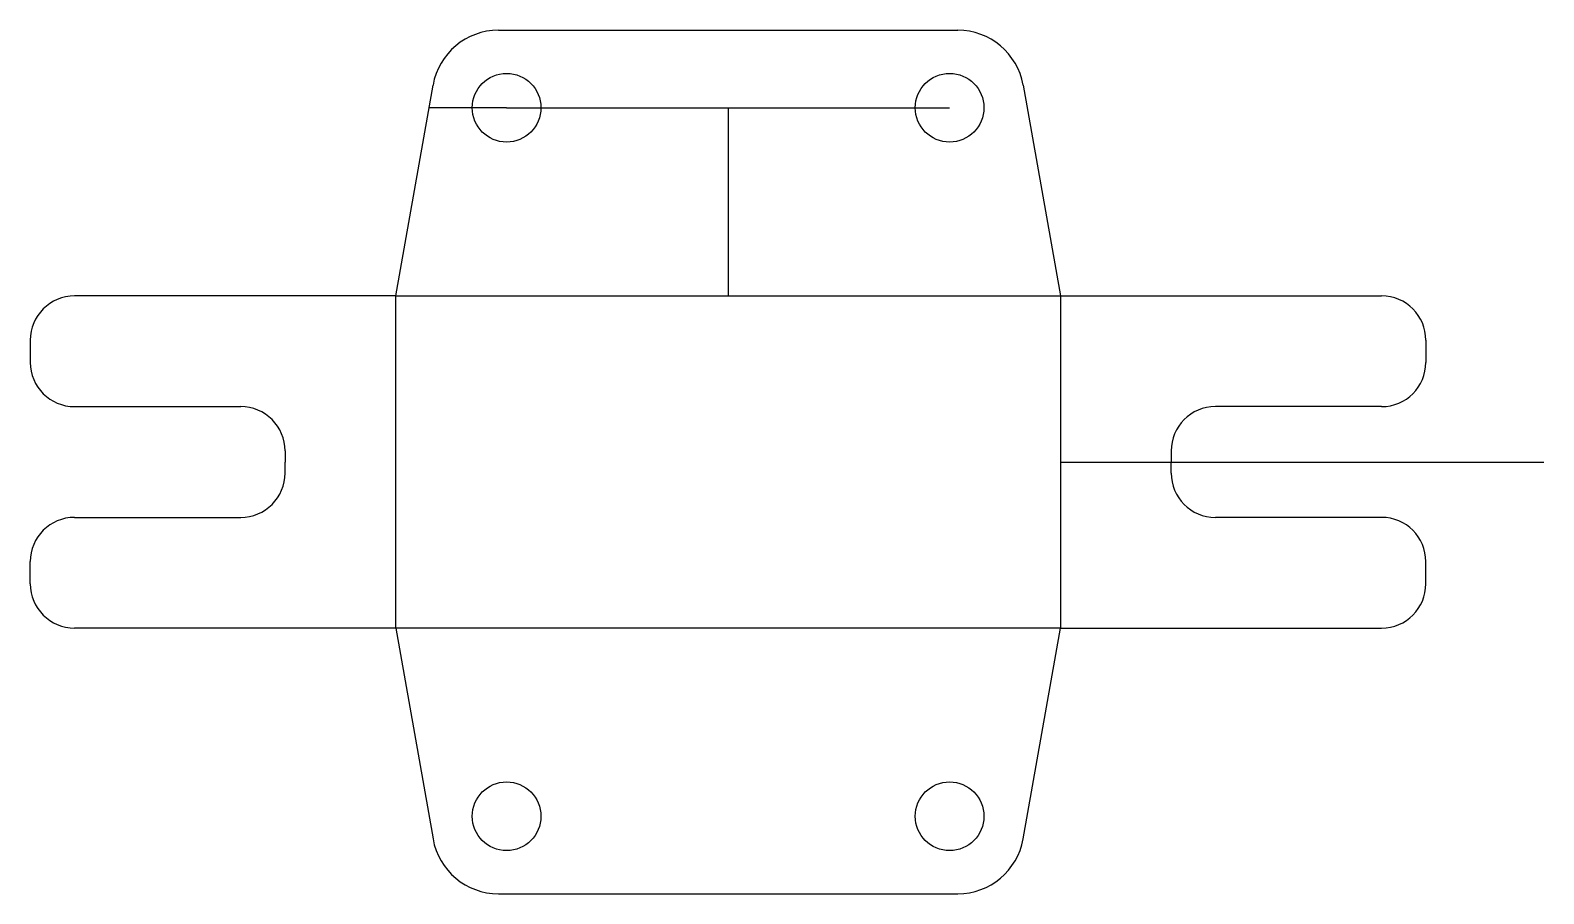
# Model space of a CAD drawing. Header units: millimetres. Extents: x -33 to 104, y -54 to 24.
import ezdxf

# ---------------------------------------------------------------- set-up
doc = ezdxf.new("R2010")
doc.units = ezdxf.units.MM
doc.layers.get('0').update_dxf_attribs({"linetype": 'CONTINUOUS'})

msp = doc.modelspace()

# ---------------------------------------------------------------- linework, layer by layer
for p, q in [((9.27, 24), (50.73, 24)), ((0, 0), (3.36, 19.04)), ((56.64, 19.04), (60, 0)), ((10, 17), (3, 17)), ((10, 17), (50, 17)), ((30, 17), (30, 0)), ((0, 0), (-29, 0)), ((0, 0), (60, 0)), ((0, -30), (0, 0)), ((60, 0), (60, -30)), ((60, 0), (89, 0)), ((-33, -4), (-33, -6)), ((93, -4), (93, -6)), ((-29, -10), (-14, -10)), ((89, -10), (74, -10)), ((-10, -14), (-10, -15)), ((-10, -16), (-10, -15)), ((60, -15), (103.64, -15)), ((70, -14), (70, -15)), ((70, -16), (70, -15)), ((-29, -20), (-14, -20)), ((89, -20), (74, -20)), ((-33, -26), (-33, -24)), ((93, -26), (93, -24)), ((0, -30), (-29, -30)), ((60, -30), (0, -30)), ((0, -30), (3.36, -49.04)), ((56.64, -49.04), (60, -30)), ((60, -30), (89, -30)), ((9.27, -54), (50.73, -54))]:
    msp.add_line(p, q)
for centre in [(10, 17), (50, 17), (10, -47), (50, -47)]:
    msp.add_circle(centre, 3.1)
for centre, radius, start, end in [((9.27, 18), 6, 90, 169.992), ((50.73, 18), 6, 10.008, 90), ((-29, -4), 4, 90, 180), ((89, -4), 4, 0, 90), ((-29, -6), 4, 180, 270), ((89, -6), 4, -90, 0), ((-14, -14), 4, 0, 90), ((74, -14), 4, 90, 180), ((-14, -16), 4, 270, 360), ((74, -16), 4, 180, 270), ((-29, -24), 4, 90, 180), ((89, -24), 4, 0, 90), ((-29, -26), 4, 180, 270), ((89, -26), 4, -90, 0), ((9.27, -48), 6, 190.008, 270), ((50.73, -48), 6, 270, 349.992)]:
    msp.add_arc(centre, radius, start, end)

doc.saveas('drawing.dxf')
